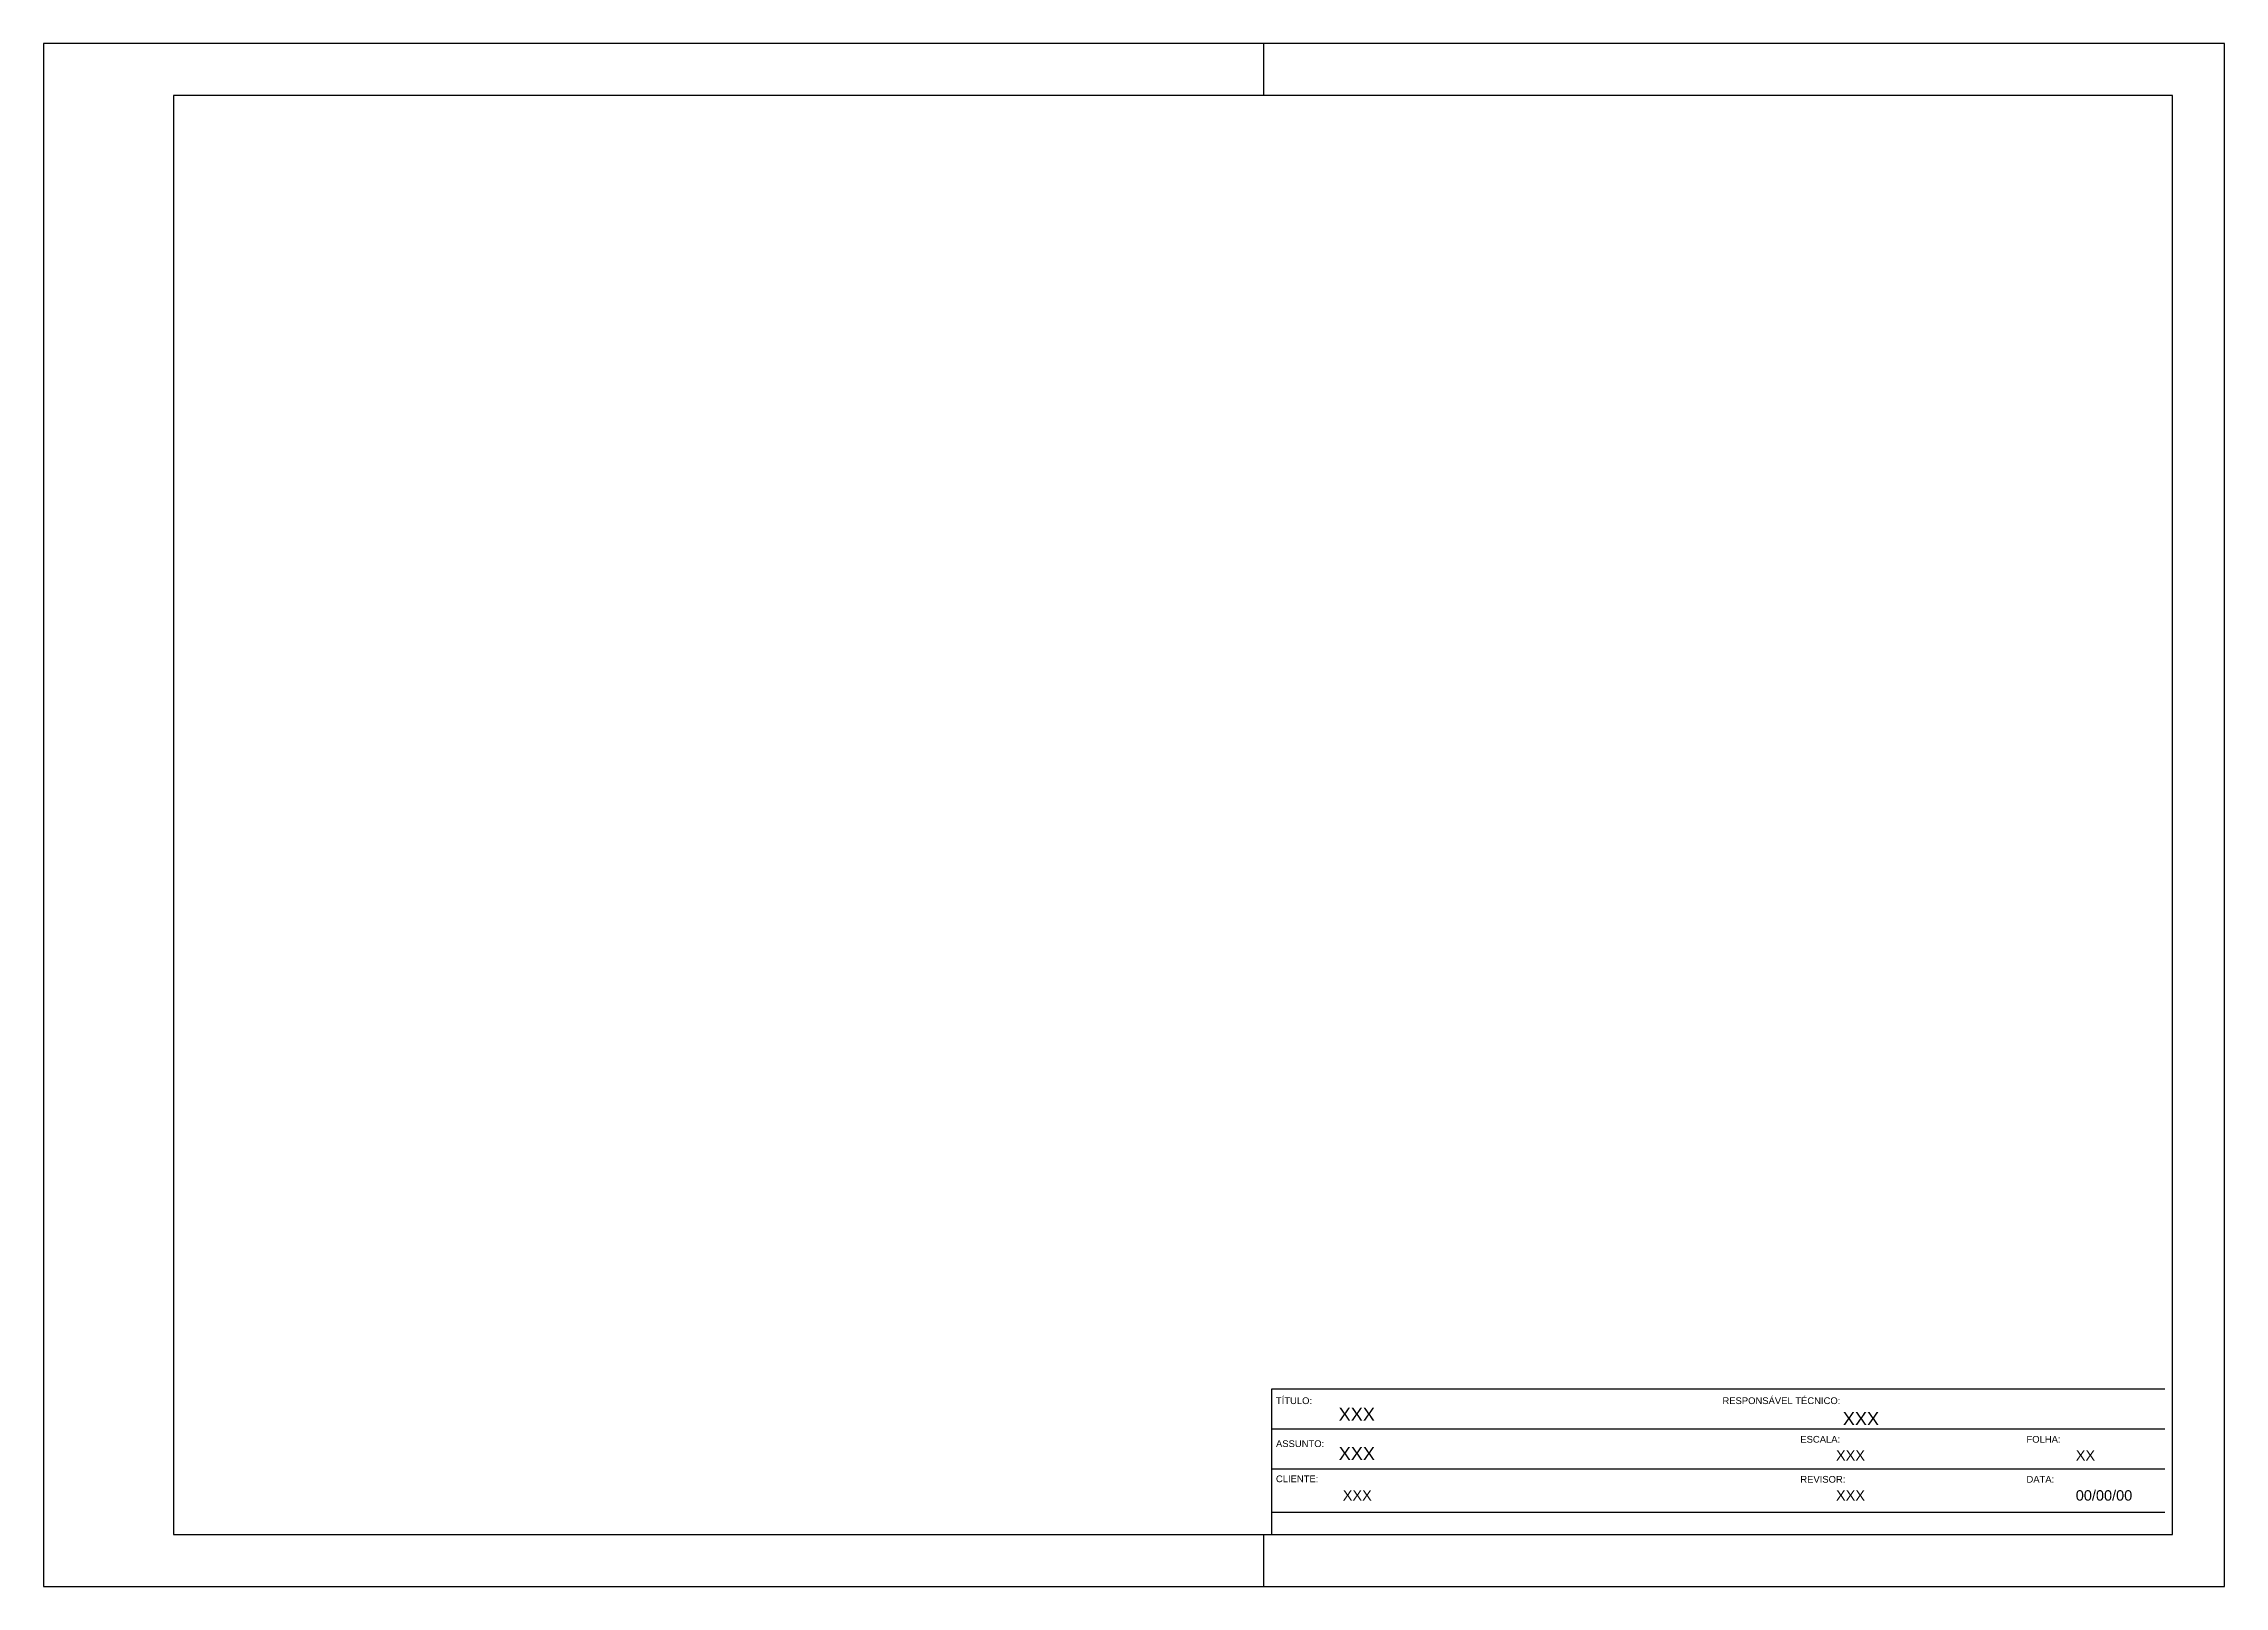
# Model space of a CAD drawing. Header units: millimetres. Extents: x 0 to 420, y 0 to 297.
import ezdxf

# ---------------------------------------------------------------- set-up
doc = ezdxf.new("R2010")
doc.units = ezdxf.units.MM
doc.layers.add('ARQ-FOLHA', color=7, linetype='Continuous')
doc.styles.add('arial', font='Arial')

msp = doc.modelspace()

# ---------------------------------------------------------------- linework, layer by layer
at = {"layer": 'ARQ-FOLHA'}
for p, q in [((420, 297), (0, 297)), ((0, 297), (0, 0)), ((235, 287), (235, 297)), ((420, 0), (420, 297)), ((410, 287), (25, 287)), ((25, 287), (25, 10)), ((410, 10), (410, 287)), ((408.5, 37.991481), (236.5, 37.991481)), ((236.5, 37.991481), (236.5, 10)), ((408.5, 30.291481), (236.5, 30.291481)), ((408.5, 22.591481), (236.5, 22.591481)), ((408.5, 14.188981), (236.5, 14.188981)), ((25, 10), (410, 10)), ((235, 0), (235, 10)), ((0, 0), (420, 0))]:
    msp.add_line(p, q, dxfattribs=at)

# ---------------------------------------------------------------- texts
at = {"layer": 'ARQ-FOLHA', "style": 'arial'}
for s, height, p in [('TÍTULO:', 1.3, (237.332859, 35.091499)), ('XXX', 2.5, (249.41014, 31.876617)), ('RESPONSÁVEL TÉCNICO:', 1.3, (323.332859, 35.091499)), ('XXX', 2.5, (346.510576, 31.036441)), ('ASSUNTO:', 1.3, (237.349431, 26.818979)), ('XXX', 2.5, (249.426711, 24.324255)), ('ESCALA:', 1.3, (338.328681, 27.662485)), ('XXX', 2, (345.195975, 24.209069)), ('FOLHA:', 1.3, (381.887289, 27.662485)), ('XX', 2, (391.378004, 24.209069)), ('CLIENTE:', 1.3, (237.332859, 20.053989)), ('REVISOR:', 1.3, (338.328681, 19.962485)), ('DATA:', 1.3, (381.887289, 19.962485)), ('XXX', 2, (250.20386, 16.509069)), ('XXX', 2, (345.195975, 16.509069)), ('00/00/00', 2, (391.378004, 16.509069))]:
    msp.add_text(s, height=height, dxfattribs=at).set_placement(p)

doc.saveas('drawing.dxf')
